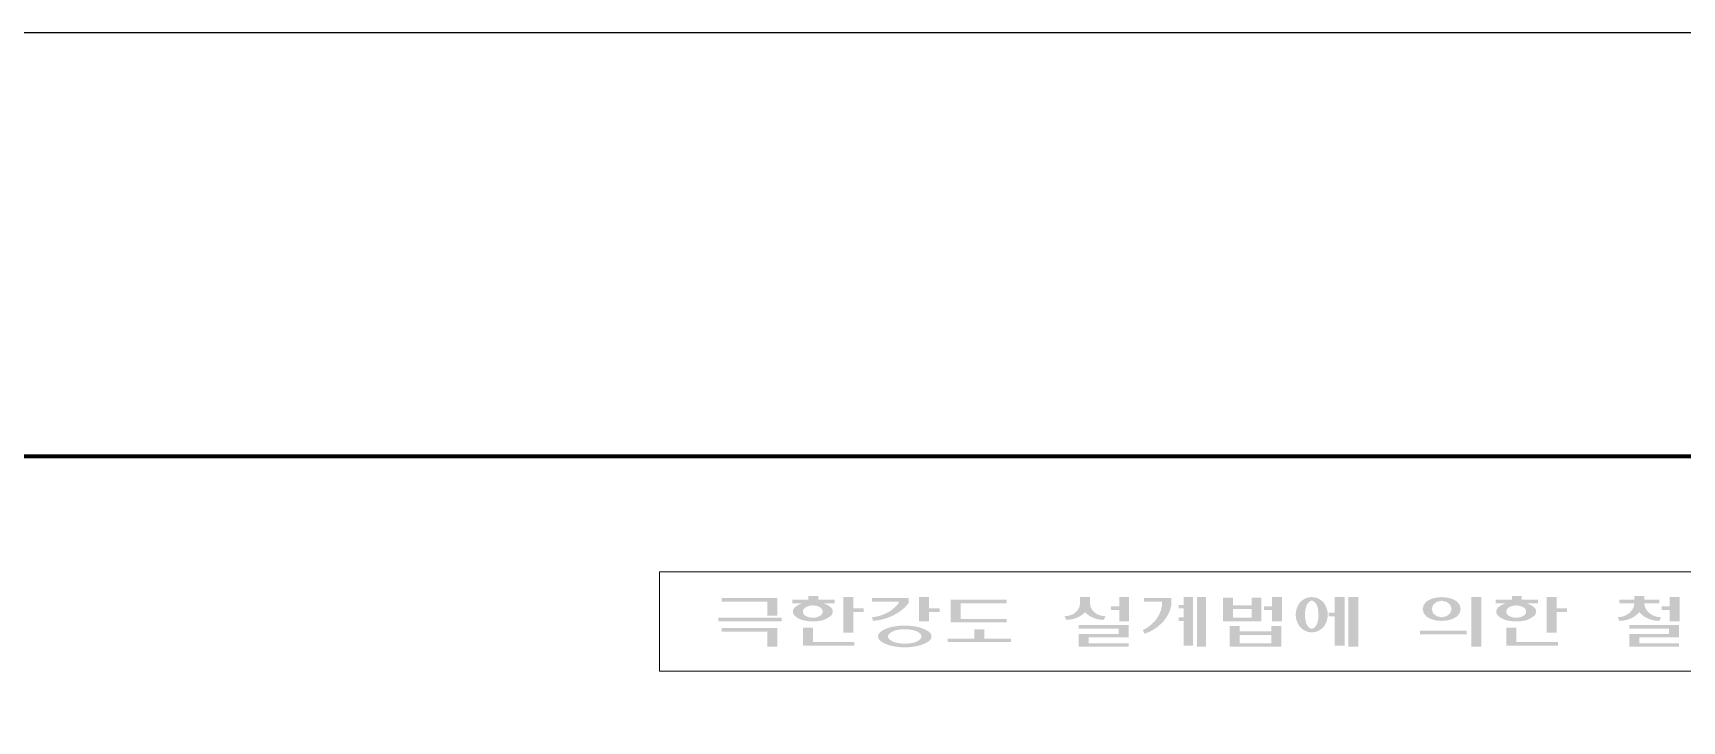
# Model space of a CAD drawing. Header units: millimetres. Extents: x 2237537 to 2823092, y 532110 to 734861.
# Drawn here: x 2742204 to 2773567, y 588939 to 602024 of the extents above; entities that cross this region are included whole.
import ezdxf

# ---------------------------------------------------------------- set-up
doc = ezdxf.new("R2010")
doc.units = ezdxf.units.MM
doc.header["$LTSCALE"] = 300
doc.header["$MEASUREMENT"] = 0
doc.layers.get('0').update_dxf_attribs({"lineweight": 0})
doc.layers.add('FORM', color=4, linetype='Continuous')
doc.layers.add('text', color=7, linetype='Continuous', lineweight=30)
doc.layers.add('가구', color=8, linetype='Continuous', lineweight=5)

# ---------------------------------------------------------------- blocks, each defined once
blk = doc.blocks.new('FORM')
at = {"layer": 'FORM', "flags": 128}
blk.add_lwpolyline([(162564, 26543), (159542, 26543), (159542, 23521), (162564, 23521), (162564, 58478), (159542, 58478), (159542, 55456), (162564, 55456), (162564, 58478), (115719, 58478), (115719, 55456), (118742, 55456), (118742, 58478), (115719, 58478), (115719, 23521), (118742, 23521), (118742, 26543), (115719, 26543), (115719, 23521), (162564, 23521)], dxfattribs=at)
at = {"layer": 'FORM', "const_width": 37.8}
blk.add_lwpolyline([(120245, 27347), (120245, 54452), (159038, 54452), (159038, 27347)], close=True, dxfattribs=at)

msp = doc.modelspace()

# ---------------------------------------------------------------- hatches: boundary and pattern name
at = {"layer": 'text'}
h = msp.add_hatch(color=256, dxfattribs=at)
h.paths.add_polyline_path([(2755299, 591206.7), (2755299, 591275.6), (2756362.4, 591275.6), (2756362.4, 590940.8), (2756173.3, 590940.8), (2756173.3, 591206.7)])
h.paths.add_polyline_path([(2755239.9, 590832.5), (2755239.9, 590901.4), (2756445.1, 590901.4), (2756445.1, 590832.5)])
h.paths.add_polyline_path([(2755299, 590635.6), (2755299, 590704.5), (2756362.4, 590704.5), (2756362.4, 590350.1), (2756173.3, 590350.1), (2756173.3, 590635.6)])
h = msp.add_hatch(color=256, dxfattribs=at)
h.paths.add_polyline_path([(2756835, 591177.1), (2756646, 591177.1), (2756646, 591246.1), (2756953.2, 591246.1), (2756953.2, 591315), (2757142.2, 591315), (2757142.2, 591246.1), (2757449.4, 591246.1), (2757449.4, 591177.1), (2757236.7, 591177.1), (2757265.5, 591166.7), (2757293.3, 591154.4), (2757319.8, 591140.4), (2757344.9, 591124.7), (2757368.5, 591107.3), (2757390.3, 591088.5), (2757403.2, 591066.9), (2757411.1, 591043.6), (2757413.8, 591019.6), (2757411.1, 590995.5), (2757403.2, 590972.3), (2757390.3, 590950.7), (2757365, 590929.6), (2757337.7, 590910.2), (2757308.7, 590892.7), (2757278.1, 590877.1), (2757246.2, 590863.6), (2757213.1, 590852.2), (2757148.7, 590840.4), (2757083.2, 590833.9), (2757017.3, 590832.8), (2756951.5, 590837.2), (2756886.6, 590847), (2756823.2, 590862.1), (2756796.1, 590872.5), (2756770.2, 590884.8), (2756745.6, 590898.9), (2756722.5, 590914.7), (2756701, 590932), (2756681.4, 590950.7), (2756668.5, 590972.3), (2756660.6, 590995.5), (2756658, 591019.6), (2756660.6, 591043.6), (2756668.5, 591066.9), (2756681.4, 591088.5), (2756702.7, 591107.8), (2756726, 591125.5), (2756751.1, 591141.4), (2756777.8, 591155.4), (2756805.8, 591167.3)])
h.paths.add_polyline_path([(2756894.1, 591098.4), (2756937.6, 591119.7), (2756985.6, 591133), (2757035.9, 591137.4), (2757086.1, 591133), (2757134.1, 591119.7), (2757177.6, 591098.4), (2757202.9, 591076.6), (2757219, 591049.5), (2757224.5, 591019.6), (2757219, 590989.7), (2757202.9, 590962.6), (2757177.6, 590940.8), (2757134.1, 590919.5), (2757086.1, 590906.2), (2757035.9, 590901.8), (2756985.6, 590906.2), (2756937.6, 590919.5), (2756894.1, 590940.8), (2756868.9, 590962.6), (2756852.7, 590989.7), (2756847.2, 591019.6), (2756852.7, 591049.5), (2756868.9, 591076.6)], flags=16)
h.paths.add_polyline_path([(2757614.8, 590615.9), (2757614.8, 591295.3), (2757803.9, 591295.3), (2757803.9, 591078.7), (2758004.7, 591078.7), (2758004.7, 591009.8), (2757803.9, 591009.8), (2757803.9, 590615.9)])
h.paths.add_polyline_path([(2756846.8, 590714.4), (2757035.9, 590714.4), (2757035.9, 590438.7), (2757827.5, 590438.7), (2757827.5, 590369.7), (2756846.8, 590369.7)])
h = msp.add_hatch(color=256, dxfattribs=at)
h.paths.add_polyline_path([(2759056.3, 590832.5), (2759056.3, 591295.3), (2759245.3, 591295.3), (2759245.3, 591078.7), (2759446.2, 591078.7), (2759446.2, 591009.8), (2759245.3, 591009.8), (2759245.3, 590832.5)])
h.paths.add_polyline_path([(2758571.9, 590734.1), (2758642.1, 590744.9), (2758713.1, 590751.4), (2758784.5, 590753.6), (2758855.9, 590751.4), (2758927, 590744.9), (2758997.2, 590734.1), (2759042, 590724.6), (2759085.8, 590712.2), (2759128.3, 590697), (2759169.2, 590679.1), (2759208.3, 590658.6), (2759245.3, 590635.6), (2759270.7, 590610.1), (2759286.7, 590579.8), (2759292.2, 590547), (2759286.7, 590514.2), (2759270.7, 590483.9), (2759245.3, 590458.4), (2759208.3, 590435.4), (2759169.2, 590414.8), (2759128.3, 590396.9), (2759085.8, 590381.7), (2759042, 590369.4), (2758997.2, 590359.9), (2758927, 590349.1), (2758855.9, 590342.5), (2758784.5, 590340.4), (2758713.1, 590342.5), (2758642.1, 590349.1), (2758571.9, 590359.9), (2758527.1, 590369.4), (2758483.3, 590381.7), (2758440.8, 590396.9), (2758399.9, 590414.8), (2758360.8, 590435.4), (2758323.7, 590458.4), (2758298.4, 590483.9), (2758282.3, 590514.2), (2758276.9, 590547), (2758282.3, 590579.8), (2758298.4, 590610.1), (2758323.7, 590635.6), (2758360.2, 590659.5), (2758399, 590680.5), (2758439.9, 590698.7), (2758482.6, 590713.7), (2758526.7, 590725.5)])
h.paths.add_polyline_path([(2758619.1, 590665.1), (2758673.4, 590676), (2758728.7, 590682.5), (2758784.5, 590684.7), (2758840.3, 590682.5), (2758895.6, 590676), (2758950, 590665.1), (2758974.8, 590658.6), (2758998.7, 590649.9), (2759021.5, 590639.2), (2759042.7, 590626.6), (2759062.3, 590612.2), (2759079.9, 590596.2), (2759092.6, 590581.6), (2759100.5, 590564.8), (2759103.2, 590547), (2759100.5, 590529.1), (2759092.6, 590512.4), (2759079.9, 590497.7), (2759062.3, 590481.8), (2759042.7, 590467.4), (2759021.5, 590454.8), (2758998.7, 590444.1), (2758974.8, 590435.4), (2758950, 590428.8), (2758895.6, 590418), (2758840.3, 590411.5), (2758784.5, 590409.3), (2758728.7, 590411.5), (2758673.4, 590418), (2758619.1, 590428.8), (2758594.3, 590435.4), (2758570.3, 590444.1), (2758547.6, 590454.8), (2758526.4, 590467.4), (2758506.8, 590481.8), (2758489.2, 590497.7), (2758476.5, 590512.4), (2758468.6, 590529.1), (2758465.9, 590547), (2758468.6, 590564.8), (2758476.5, 590581.6), (2758489.2, 590596.2), (2758506.8, 590612.2), (2758526.4, 590626.6), (2758547.6, 590639.2), (2758570.3, 590649.9), (2758594.3, 590658.6)], flags=16)
h.paths.add_polyline_path([(2758666.4, 591177.1), (2758666.4, 591206.7), (2758158.3, 591206.7), (2758158.3, 591275.6), (2758855.4, 591275.6), (2758855.4, 591177.1), (2758772.7, 591088.1), (2758675.1, 591010.4), (2758564.6, 590945.7), (2758443.7, 590895.4), (2758315.2, 590860.7), (2758182, 590842.4), (2758158.3, 590911.3), (2758259.9, 590927.3), (2758357.4, 590955.7), (2758448.8, 590995.9), (2758531.9, 591047), (2758605, 591107.9)])
h = msp.add_hatch(color=256, dxfattribs=at)
h.paths.add_polyline_path([(2759658.9, 590812.8), (2759658.9, 591246.1), (2760722.3, 591246.1), (2760722.3, 591177.1), (2759847.9, 591177.1), (2759847.9, 590881.7), (2760722.3, 590881.7), (2760722.3, 590812.8)])
h.paths.add_polyline_path([(2759599.8, 590438.7), (2759599.8, 590507.6), (2760107.9, 590507.6), (2760107.9, 590684.8), (2760296.9, 590684.8), (2760296.9, 590507.6), (2760805, 590507.6), (2760805, 590438.7)])
h = msp.add_hatch(color=256, dxfattribs=at)
h.paths.add_polyline_path([(2762862.2, 590832.5), (2762862.2, 591049.1), (2762708.6, 591049.1), (2762708.6, 591118.1), (2762862.2, 591118.1), (2762862.2, 591295.3), (2763051.3, 591295.3), (2763051.3, 590832.5)])
h.paths.add_polyline_path([(2762094.2, 590694.7), (2762094.2, 590763.6), (2763039.5, 590763.6), (2763039.5, 590527.3), (2762283.3, 590527.3), (2762283.3, 590419), (2763039.5, 590419), (2763039.5, 590350.1), (2762094.2, 590350.1), (2762094.2, 590596.2), (2762850.4, 590596.2), (2762850.4, 590694.7)])
h.paths.add_polyline_path([(2762117.9, 591177.1), (2762117.9, 591295.3), (2762306.9, 591295.3), (2762306.9, 591177.1), (2762316.7, 591113.3), (2762346, 591053.8), (2762393, 591002.7), (2762454.3, 590963.6), (2762525.7, 590939.1), (2762602.3, 590931), (2762566.9, 590862.1), (2762498.6, 590866.4), (2762432.1, 590879.5), (2762368.7, 590901), (2762310, 590930.4), (2762257.5, 590966.9), (2762212.4, 591009.8), (2762167.3, 590966.9), (2762114.7, 590930.4), (2762056.1, 590901), (2761992.7, 590879.5), (2761926.1, 590866.4), (2761857.9, 590862.1), (2761822.5, 590931), (2761899.1, 590939.1), (2761970.5, 590963.6), (2762031.8, 591002.7), (2762078.8, 591053.8), (2762108.1, 591113.3)])
h = msp.add_hatch(color=256, dxfattribs=at)
h.paths.add_polyline_path([(2763996.5, 591147.6), (2764091, 591147.6), (2764091, 591295.3), (2764268.3, 591295.3), (2764268.3, 590369.7), (2764091, 590369.7), (2764091, 590842.4), (2763996.5, 590842.4), (2763996.5, 590911.3), (2764091, 590911.3), (2764091, 591078.7), (2763996.5, 591078.7)])
h.paths.add_polyline_path([(2764339.2, 591295.3), (2764516.4, 591295.3), (2764516.4, 590350.1), (2764457.3, 590350.1), (2764339.2, 590350.1)])
h.paths.add_polyline_path([(2763677.5, 591137.8), (2763677.5, 591206.7), (2763334.9, 591206.7), (2763334.9, 591275.6), (2763854.7, 591275.6), (2763854.7, 591137.8), (2763820.7, 591021.7), (2763763.6, 590912), (2763685.1, 590812), (2763587.6, 590724.4), (2763473.6, 590651.8), (2763346.7, 590596.2), (2763311.2, 590665.1), (2763406.7, 590720.8), (2763490.7, 590788.1), (2763561.3, 590865.4), (2763616.8, 590950.8), (2763655.9, 591042.3)])
h = msp.add_hatch(color=256, dxfattribs=at)
h.paths.add_polyline_path([(2764835.4, 590832.5), (2764835.4, 591285.4), (2765024.5, 591285.4), (2765024.5, 591137.8), (2765378.9, 591137.8), (2765378.9, 591285.4), (2765568, 591285.4), (2765568, 590832.5)])
h.paths.add_polyline_path([(2765024.5, 590901.4), (2765024.5, 591068.8), (2765378.9, 591068.8), (2765378.9, 590901.4)], flags=16)
h.paths.add_polyline_path([(2765768.8, 590832.5), (2765768.8, 591049.1), (2765615.2, 591049.1), (2765615.2, 591118.1), (2765768.8, 591118.1), (2765768.8, 591295.3), (2765957.9, 591295.3), (2765957.9, 590832.5)])
h.paths.add_polyline_path([(2764965.4, 590350.1), (2764965.4, 590743.9), (2765154.4, 590743.9), (2765154.4, 590645.4), (2765757, 590645.4), (2765757, 590743.9), (2765946.1, 590743.9), (2765946.1, 590350.1)])
h.paths.add_polyline_path([(2765154.4, 590419), (2765154.4, 590576.5), (2765757, 590576.5), (2765757, 590419)], flags=16)
h = msp.add_hatch(color=256, dxfattribs=at)
h.paths.add_polyline_path([(2766418.7, 591275.6), (2766452.9, 591286.4), (2766488.6, 591292.9), (2766525, 591295.1), (2766561.5, 591292.9), (2766597.2, 591286.4), (2766631.3, 591275.6), (2766657.3, 591263.7), (2766681.9, 591249.8), (2766704.7, 591234), (2766725.7, 591216.6), (2766744.6, 591197.6), (2766761.3, 591177.1), (2766799.6, 591108.7), (2766823, 591035.7), (2766830.9, 590960.5), (2766823, 590885.3), (2766799.6, 590812.4), (2766761.3, 590743.9), (2766744.6, 590723.5), (2766725.7, 590704.5), (2766704.7, 590687), (2766681.9, 590671.3), (2766657.3, 590657.4), (2766631.3, 590645.4), (2766597.2, 590634.7), (2766561.5, 590628.1), (2766525, 590625.9), (2766488.6, 590628.1), (2766452.9, 590634.7), (2766418.7, 590645.4), (2766392.7, 590657.4), (2766368.2, 590671.3), (2766345.3, 590687), (2766324.3, 590704.5), (2766305.4, 590723.5), (2766288.7, 590743.9), (2766250.4, 590812.4), (2766227, 590885.3), (2766219.1, 590960.5), (2766227, 591035.7), (2766250.4, 591108.7), (2766288.7, 591177.1), (2766305.4, 591197.6), (2766324.3, 591216.6), (2766345.3, 591234), (2766368.2, 591249.8), (2766392.7, 591263.7)])
h.paths.add_polyline_path([(2766477.7, 591206.7), (2766490.8, 591217.2), (2766507.1, 591223.9), (2766525, 591226.2), (2766542.9, 591223.9), (2766559.2, 591217.2), (2766572.3, 591206.7), (2766585.9, 591193.9), (2766598.2, 591180.2), (2766608.9, 591165.7), (2766618.1, 591150.4), (2766625.6, 591134.5), (2766631.3, 591118.1), (2766643.7, 591066.1), (2766651.2, 591013.5), (2766653.7, 590960.5), (2766651.2, 590907.6), (2766643.7, 590855), (2766631.3, 590803), (2766625.6, 590786.6), (2766618.1, 590770.7), (2766608.9, 590755.4), (2766598.2, 590740.8), (2766585.9, 590727.1), (2766572.3, 590714.4), (2766559.2, 590703.9), (2766542.9, 590697.1), (2766525, 590694.8), (2766507.1, 590697.1), (2766490.8, 590703.9), (2766477.7, 590714.4), (2766464.1, 590727.1), (2766451.8, 590740.8), (2766441.1, 590755.4), (2766431.9, 590770.7), (2766424.4, 590786.6), (2766418.7, 590803), (2766406.3, 590855), (2766398.8, 590907.6), (2766396.3, 590960.5), (2766398.8, 591013.5), (2766406.3, 591066.1), (2766418.7, 591118.1), (2766424.4, 591134.5), (2766431.9, 591150.4), (2766441.1, 591165.7), (2766451.8, 591180.2), (2766464.1, 591193.9)], flags=16)
h.paths.add_polyline_path([(2766844, 590931), (2766844, 590999.9), (2766962.2, 590999.9), (2766962.2, 591295.3), (2767151.2, 591295.3), (2767151.2, 590369.7), (2766962.2, 590369.7), (2766962.2, 590931)])
h.paths.add_polyline_path([(2767222.1, 590350.1), (2767222.1, 591295.3), (2767411.2, 591295.3), (2767411.2, 590350.1)])
h = msp.add_hatch(color=256, dxfattribs=at)
h.paths.add_polyline_path([(2768783.1, 591255.9), (2768851.5, 591277.5), (2768922.9, 591290.6), (2768995.8, 591295), (2769068.7, 591290.6), (2769140.1, 591277.5), (2769208.5, 591255.9), (2769286.6, 591211.7), (2769338.7, 591146), (2769357, 591068.8), (2769338.7, 590991.6), (2769286.6, 590926), (2769208.5, 590881.7), (2769140.1, 590860.2), (2769068.7, 590847.1), (2768995.8, 590842.7), (2768922.9, 590847.1), (2768851.5, 590860.2), (2768783.1, 590881.7), (2768705, 590926), (2768652.9, 590991.6), (2768634.7, 591068.8), (2768652.9, 591146), (2768705, 591211.7)])
h.paths.add_polyline_path([(2768806.8, 591068.8), (2768832.1, 591147.6), (2768901.3, 591205.3), (2768995.8, 591226.4), (2769090.3, 591205.3), (2769159.5, 591147.6), (2769184.9, 591068.8), (2769159.5, 590990.1), (2769090.3, 590932.4), (2768995.8, 590911.3), (2768901.3, 590932.4), (2768832.1, 590990.1)], flags=16)
h.paths.add_polyline_path([(2768582.3, 590586.4), (2768582.3, 590655.3), (2769468.4, 590655.3), (2769468.4, 590586.4)])
h.paths.add_polyline_path([(2769563, 590350.1), (2769563, 591295.3), (2769752, 591295.3), (2769752, 590350.1)])
h = msp.add_hatch(color=256, dxfattribs=at)
h.paths.add_polyline_path([(2770212.8, 591177.1), (2770023.8, 591177.1), (2770023.8, 591246.1), (2770331, 591246.1), (2770331, 591315), (2770520, 591315), (2770520, 591246.1), (2770827.2, 591246.1), (2770827.2, 591177.1), (2770614.5, 591177.1), (2770643.3, 591166.7), (2770671.1, 591154.4), (2770697.6, 591140.4), (2770722.7, 591124.7), (2770746.3, 591107.3), (2770768.1, 591088.5), (2770781, 591066.9), (2770788.9, 591043.6), (2770791.6, 591019.6), (2770788.9, 590995.5), (2770781, 590972.3), (2770768.1, 590950.7), (2770742.8, 590929.6), (2770715.5, 590910.2), (2770686.5, 590892.7), (2770655.9, 590877.1), (2770624, 590863.6), (2770590.9, 590852.2), (2770526.5, 590840.4), (2770461, 590833.9), (2770395.1, 590832.8), (2770329.3, 590837.2), (2770264.4, 590847), (2770201, 590862.1), (2770173.9, 590872.5), (2770148, 590884.8), (2770123.4, 590898.9), (2770100.3, 590914.7), (2770078.8, 590932), (2770059.2, 590950.7), (2770046.3, 590972.3), (2770038.4, 590995.5), (2770035.8, 591019.6), (2770038.4, 591043.6), (2770046.3, 591066.9), (2770059.2, 591088.5), (2770080.5, 591107.8), (2770103.8, 591125.5), (2770128.9, 591141.4), (2770155.5, 591155.4), (2770183.6, 591167.3)])
h.paths.add_polyline_path([(2770271.9, 591098.4), (2770315.4, 591119.7), (2770363.4, 591133), (2770413.7, 591137.4), (2770463.9, 591133), (2770511.9, 591119.7), (2770555.4, 591098.4), (2770580.7, 591076.6), (2770596.8, 591049.5), (2770602.3, 591019.6), (2770596.8, 590989.7), (2770580.7, 590962.6), (2770555.4, 590940.8), (2770511.9, 590919.5), (2770463.9, 590906.2), (2770413.7, 590901.8), (2770363.4, 590906.2), (2770315.4, 590919.5), (2770271.9, 590940.8), (2770246.7, 590962.6), (2770230.5, 590989.7), (2770225, 591019.6), (2770230.5, 591049.5), (2770246.7, 591076.6)], flags=16)
h.paths.add_polyline_path([(2770992.6, 590615.9), (2770992.6, 591295.3), (2771181.7, 591295.3), (2771181.7, 591078.7), (2771382.5, 591078.7), (2771382.5, 591009.8), (2771181.7, 591009.8), (2771181.7, 590615.9)])
h.paths.add_polyline_path([(2770224.6, 590714.4), (2770413.7, 590714.4), (2770413.7, 590438.7), (2771205.3, 590438.7), (2771205.3, 590369.7), (2770224.6, 590369.7)])
h = msp.add_hatch(color=256, dxfattribs=at)
h.paths.add_polyline_path([(2773333.5, 590832.5), (2773333.5, 591049.1), (2773179.9, 591049.1), (2773179.9, 591118.1), (2773333.5, 591118.1), (2773333.5, 591295.3), (2773522.5, 591295.3), (2773522.5, 590832.5)])
h.paths.add_polyline_path([(2772565.5, 590694.7), (2772565.5, 590763.6), (2773510.7, 590763.6), (2773510.7, 590527.3), (2772754.5, 590527.3), (2772754.5, 590419), (2773510.7, 590419), (2773510.7, 590350.1), (2772565.5, 590350.1), (2772565.5, 590596.2), (2773321.6, 590596.2), (2773321.6, 590694.7)])
h.paths.add_polyline_path([(2772660, 591177.1), (2772376.4, 591177.1), (2772376.4, 591246.1), (2772660, 591246.1), (2772660, 591315), (2772849, 591315), (2772849, 591246.1), (2773132.6, 591246.1), (2773132.6, 591177.1), (2772849, 591177.1), (2772861.3, 591108.9), (2772893.8, 591045.4), (2772944.5, 590990.8), (2773010, 590948.6), (2773086.1, 590921.5), (2773168, 590911.3), (2773132.6, 590842.4), (2773058.8, 590847.9), (2772987, 590863.1), (2772919, 590887.6), (2772856.6, 590920.8), (2772801.3, 590961.9), (2772754.5, 591009.8), (2772707.7, 590961.9), (2772652.4, 590920.8), (2772590, 590887.6), (2772522, 590863.1), (2772450.2, 590847.9), (2772376.4, 590842.4), (2772341, 590911.3), (2772422.9, 590921.5), (2772499, 590948.6), (2772564.5, 590990.8), (2772615.2, 591045.4), (2772647.7, 591108.9)])

# ---------------------------------------------------------------- linework, layer by layer
at = {"layer": '가구'}
for p, q in [((2754120.5, 589888.4), (2754120.5, 591773.1)), ((2754120.5, 591773.1), (2792929.2, 591773.1)), ((2754120.5, 589888.4), (2792929.2, 589888.4))]:
    msp.add_line(p, q, dxfattribs=at)

# ---------------------------------------------------------------- block references
at = {"xscale": 2, "yscale": 2, "zscale": 2}
msp.add_blockref('FORM', (2497964.6, 485067.7), dxfattribs=at)

doc.saveas('drawing.dxf')
